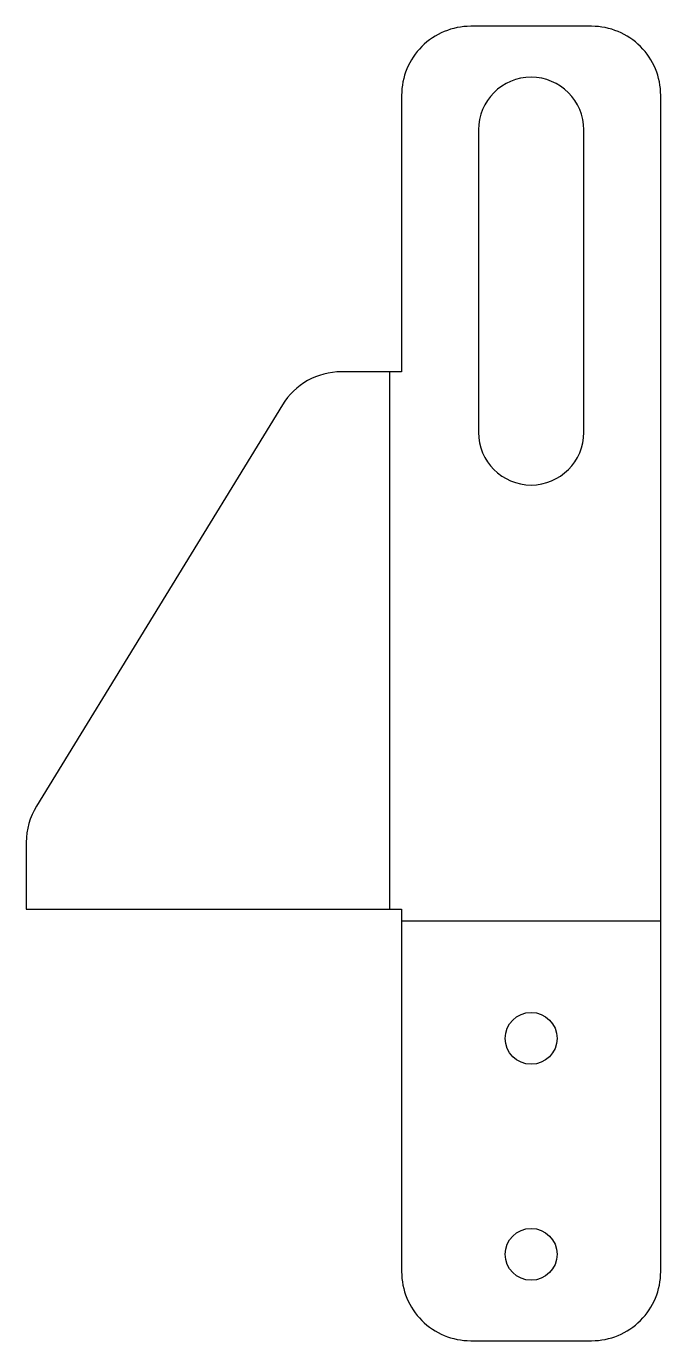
# Model space of a CAD drawing. Extents: x -58 to 15, y -47 to 105.
import ezdxf

# ---------------------------------------------------------------- set-up
doc = ezdxf.new("R2010")
doc.units = 0

msp = doc.modelspace()

# ---------------------------------------------------------------- linework, layer by layer
at = {"layer": '1'}
for points in [[(15, 97, 0.414214), (7, 105), (-7, 105, 0.414214), (-15, 97), (-15, 65), (-21.97, 65, 0.260903), (-28.79, 61.18), (-57.27, 14.72, 0.138359), (-58.45, 10.54), (-58.45, 2.8), (-15, 2.8), (-15, -39.15, 0.414214), (-7, -47.15), (7, -47.15, 0.414214), (15, -39.15)], [(6.1, 93, 1), (-6.1, 93), (-6.1, 58, 1), (6.1, 58)]]:
    msp.add_lwpolyline(points, format="xyb", close=True, dxfattribs=at)
for centre in [(0, -12.15), (0, -37.15)]:
    msp.add_circle(centre, 3, dxfattribs=at)
at = {"layer": '2'}
for p, q in [((-16.37, 2.8), (-16.37, 65)), ((15, 1.43), (-15, 1.43))]:
    msp.add_line(p, q, dxfattribs=at)

doc.saveas('drawing.dxf')
